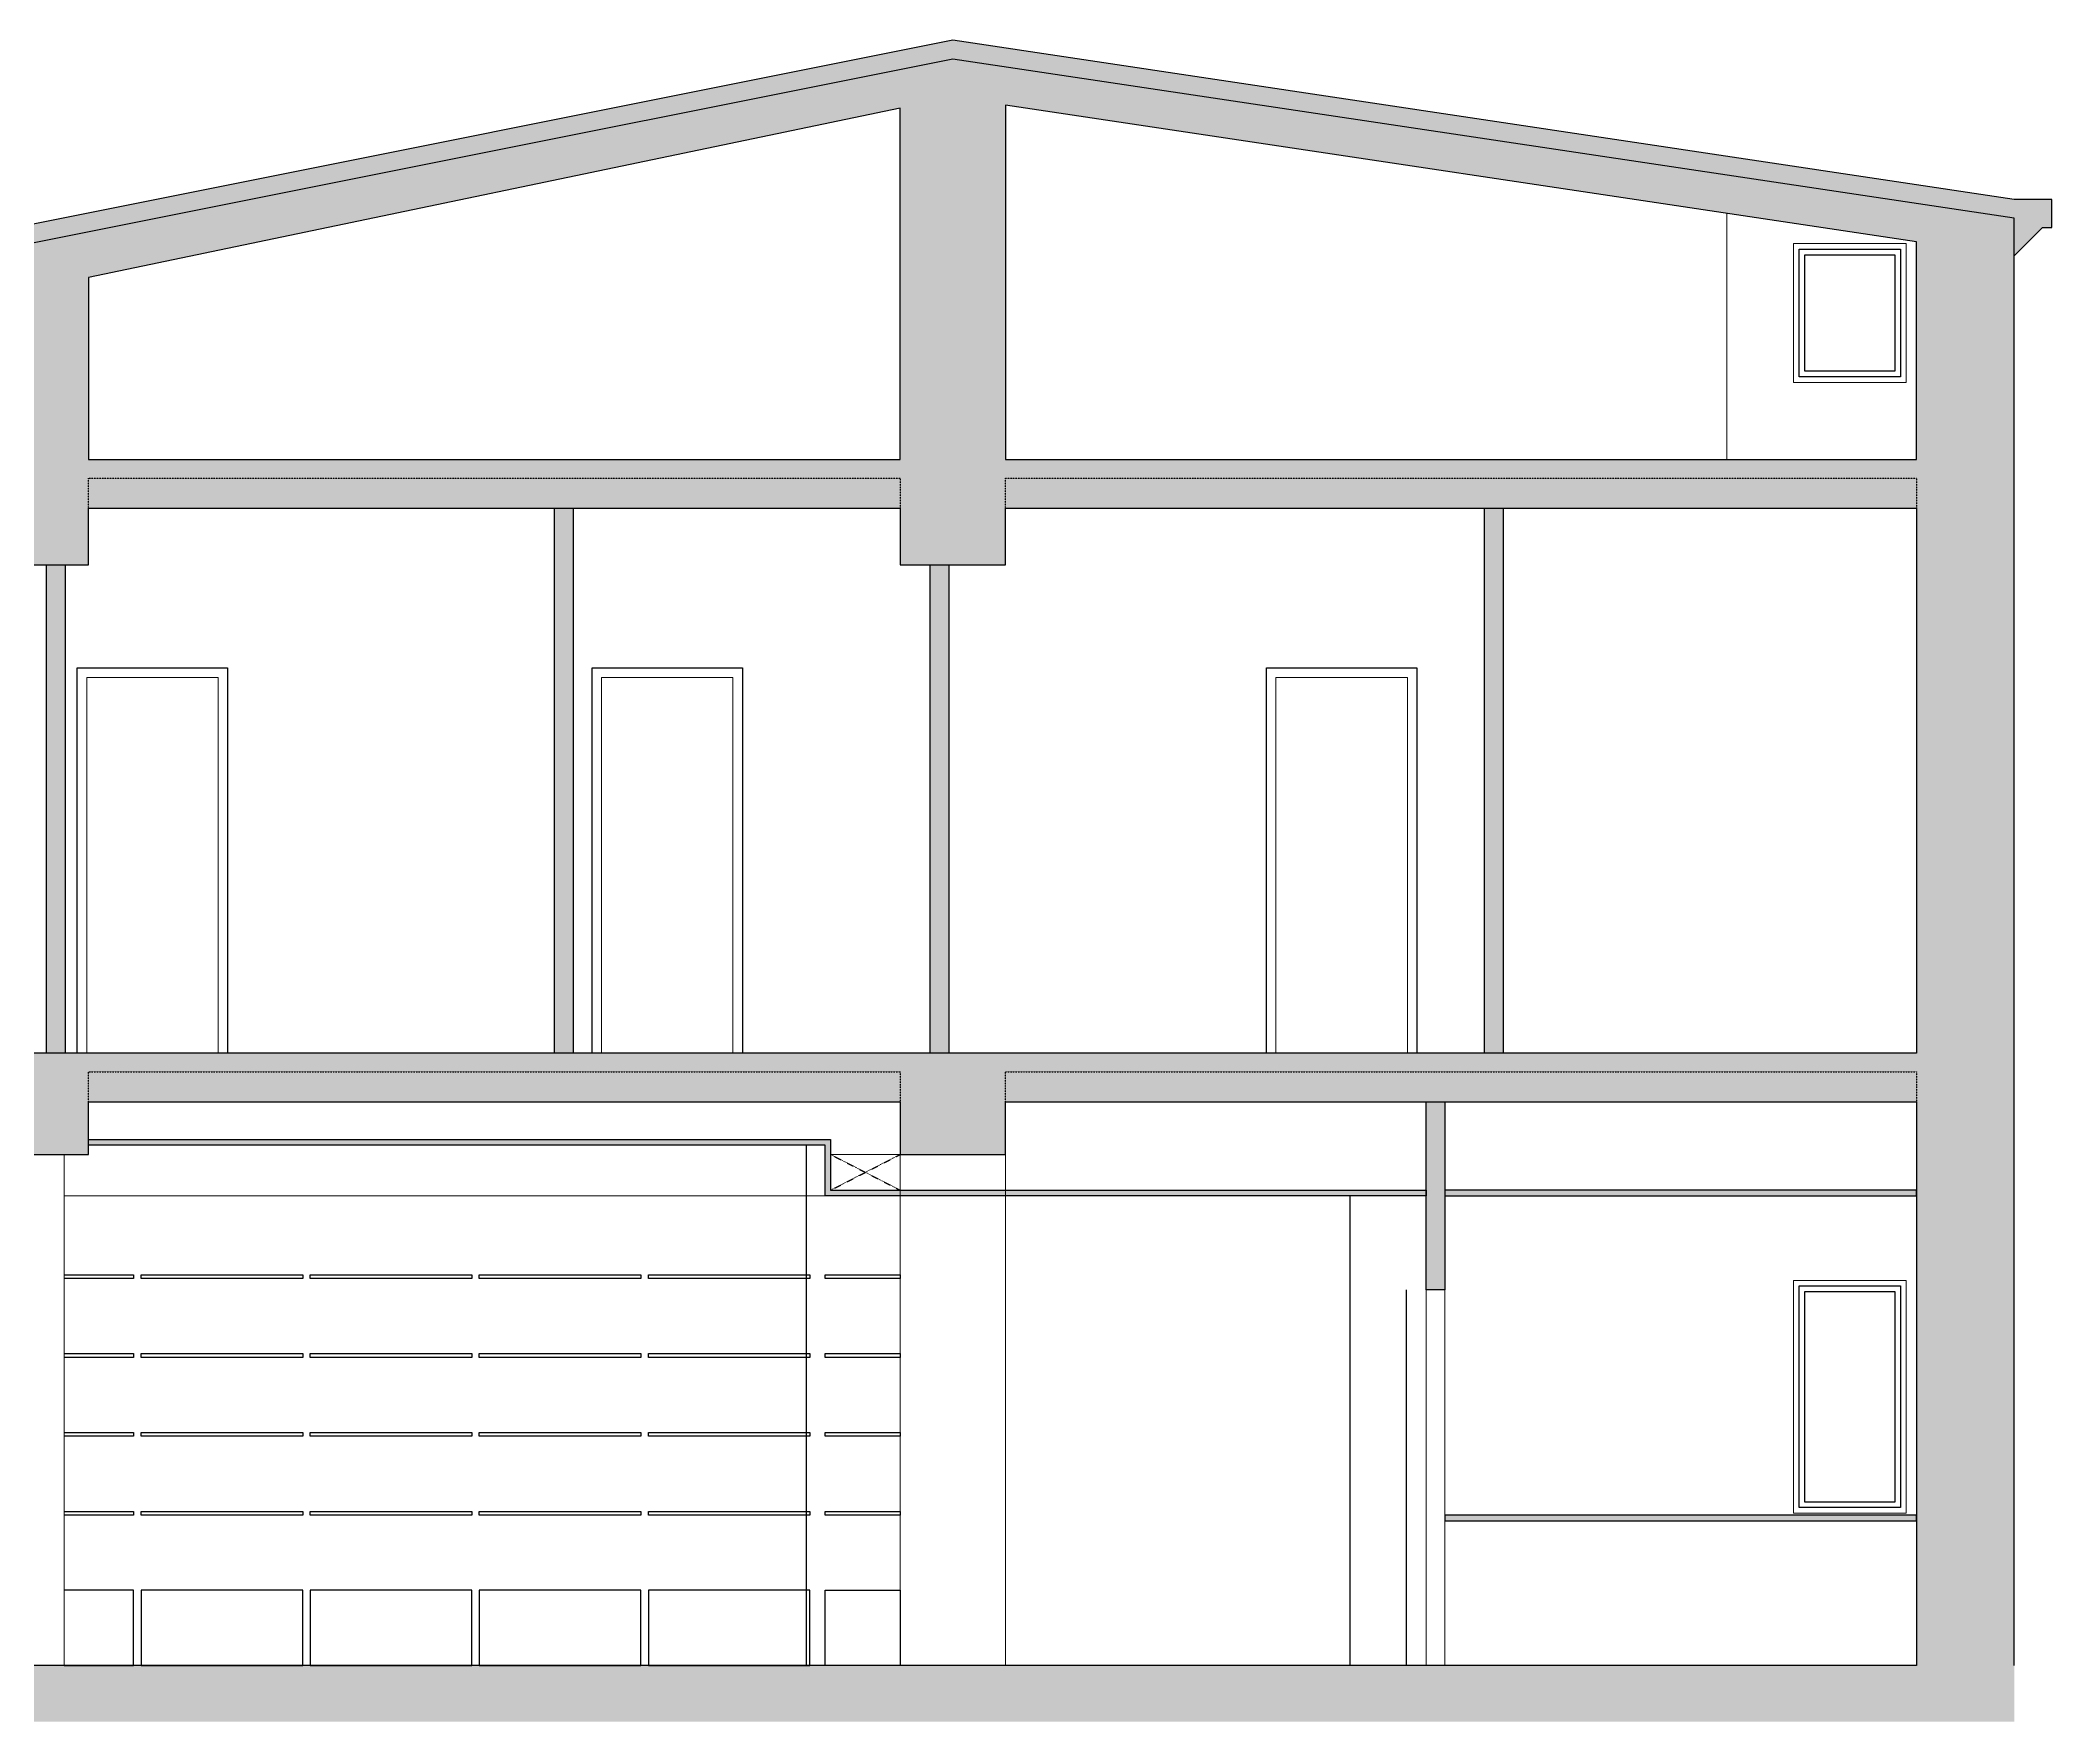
# Model space of a CAD drawing. Extents: x -50 to 69572, y -29139 to 50177.
# Drawn here: x 34148 to 44855, y 12007 to 20959 of the extents above; entities that cross this region are included whole.
import ezdxf

# ---------------------------------------------------------------- set-up
doc = ezdxf.new("R2010")
doc.units = 0
doc.header["$PDMODE"] = 1
doc.linetypes.add('ACAD_ISO03W100', pattern=[30, 12, -18])
doc.layers.get('DEFPOINTS').update_dxf_attribs({"color": 20})
for name, color, linetype in [('COTES', 123, 'Continuous'), ('DISCONTINUA', 52, 'ACAD_ISO03W100'), ('DIVISÒRIES', 5, 'Continuous'), ('FUSTERIES', 144, 'Continuous'), ('H SECCIÓ', 253, 'Continuous'), ('MOBILIARI', 30, 'Continuous'), ('PARETS', 6, 'Continuous')]:
    doc.layers.add(name, color=color, linetype=linetype)
doc.layers.add('H MOBILIARI', color=7, linetype='Continuous', true_color=0xffffff)
doc.layers.add('PROJECCIÓ', color=52, linetype='Continuous', lineweight=13)
doc.styles.add('ARIAL', font='')
doc.styles.get('ARIAL').set_extended_font_data('Century Gothic')
doc.dimstyles.new('Cotes Arnau', dxfattribs={"dimtxt": 0.1, "dimasz": 0.05, "dimexe": 0.05, "dimexo": 0.35, "dimgap": 0.04, "dimtad": 1, "dimlfac": 100, "dimrnd": 0.5, "dimtxsty": 'ARIAL', "dimblk1": 'Punta Cota', "dimblk2": 'Punta Cota Final', "dimsah": 1, "dimcen": 0, "dimse1": 1, "dimse2": 1, "dimadec": 0, "dimazin": 0, "dimtfac": 0.07, "dimtix": 1, "dimtmove": 0, "dimatfit": 2, "dimldrblk": 'NONE', "dimfxl": 0.05, "dimtolj": 1, "dimtzin": 0, "dimarcsym": 0})

# ---------------------------------------------------------------- blocks, each defined once
blk = doc.blocks.new('*U110')
at = {"layer": 'H MOBILIARI', "transparency": 33554687}
h = blk.add_hatch(color=256, dxfattribs=at)
h.dxf.hatch_style = 1
h.paths.add_polyline_path([(0, 0), (2.51, 0), (2.51, 0.03), (0, 0.03)])
blk.add_lwpolyline([(0, 0), (2.51, 0), (2.51, 0.03), (0, 0.03)], close=True)
blk = doc.blocks.new('Esta')
at = {"layer": 'MOBILIARI'}
for points in [[(0.43, 2.06), (-0.43, 2.06), (-0.43, 2.08), (0.43, 2.08)], [(0.43, 1.64), (-0.43, 1.64), (-0.43, 1.66), (0.43, 1.66)], [(0.43, 1.22), (-0.43, 1.22), (-0.43, 1.24), (0.43, 1.24)], [(0.43, 0.8), (-0.43, 0.8), (-0.43, 0.82), (0.43, 0.82)], [(0.43, 0.4), (-0.43, 0.4), (-0.43, 0), (0.43, 0)]]:
    blk.add_lwpolyline(points, close=True, dxfattribs=at)
blk = doc.blocks.new('Punta Cota')
blk.add_line((0, -1), (0, 1))
blk = doc.blocks.new('Punta Cota Final')
blk.add_line((0, 1), (0, -1))
blk = doc.blocks.new('*D121')
at = {"layer": 'COTES', "color": 0, "lineweight": -2, "transparency": 16777216}
blk.add_line((41418, 14307), (41418, 12307), dxfattribs=at)
at = {"layer": 'DEFPOINTS', "color": 0, "transparency": 16777216}
for p in [(41418, 14307), (41418, 12307), (41474, 12307)]:
    blk.add_point(p, dxfattribs=at)
at = {"layer": 'COTES', "color": 0, "lineweight": -2, "transparency": 16777216, "xscale": 0.05, "yscale": 0.05, "zscale": 0.05}
for name, p, rotation in [('Punta Cota', (41418, 14307), 90), ('Punta Cota Final', (41418, 12307), 270)]:
    blk.add_blockref(name, p, dxfattribs=dict(at, rotation=rotation))
at = {"layer": 'COTES', "color": 0, "transparency": 16777216, "insert": (41418, 13307), "char_height": 0.1, "attachment_point": 5, "rotation": 90, "style": 'ARIAL'}
blk.add_mtext('\\A1;200000', dxfattribs=at)
blk = doc.blocks.new('_None')
blk = doc.blocks.new('*D122')
at = {"layer": 'COTES', "color": 0, "lineweight": -2, "transparency": 16777216}
blk.add_line((41118, 14807), (41118, 12307), dxfattribs=at)
at = {"layer": 'DEFPOINTS', "color": 0, "transparency": 16777216}
for p in [(41118, 14807), (41118, 12307), (41174, 12307)]:
    blk.add_point(p, dxfattribs=at)
at = {"layer": 'COTES', "color": 0, "lineweight": -2, "transparency": 16777216, "xscale": 0.05, "yscale": 0.05, "zscale": 0.05}
for name, p, rotation in [('Punta Cota', (41118, 14807), 90), ('Punta Cota Final', (41118, 12307), 270)]:
    blk.add_blockref(name, p, dxfattribs=dict(at, rotation=rotation))
at = {"layer": 'COTES', "color": 0, "transparency": 16777216, "insert": (41118, 13557), "char_height": 0.1, "attachment_point": 5, "rotation": 90, "style": 'ARIAL'}
blk.add_mtext('\\A1;250000', dxfattribs=at)
blk = doc.blocks.new('*D123')
at = {"layer": 'COTES', "color": 0, "lineweight": -2, "transparency": 16777216}
blk.add_line((38225, 15077), (38225, 12307), dxfattribs=at)
at = {"layer": 'DEFPOINTS', "color": 0, "transparency": 16777216}
for p in [(38225, 15077), (38225, 12307), (38281, 12307)]:
    blk.add_point(p, dxfattribs=at)
at = {"layer": 'COTES', "color": 0, "lineweight": -2, "transparency": 16777216, "xscale": 0.05, "yscale": 0.05, "zscale": 0.05}
for name, p, rotation in [('Punta Cota', (38225, 15077), 90), ('Punta Cota Final', (38225, 12307), 270)]:
    blk.add_blockref(name, p, dxfattribs=dict(at, rotation=rotation))
at = {"layer": 'COTES', "color": 0, "transparency": 16777216, "insert": (38225, 13692), "char_height": 0.1, "attachment_point": 5, "rotation": 90, "style": 'ARIAL'}
blk.add_mtext('\\A1;277000', dxfattribs=at)

msp = doc.modelspace()

# ---------------------------------------------------------------- hatches: boundary and pattern name
at = {"layer": 'H SECCIÓ', "true_color": 0xd6d6d6, "transparency": 33554687}
h = msp.add_hatch(color=254, dxfattribs=at)
h.dxf.hatch_style = 1
h.paths.add_polyline_path([(44654.8104, 20111.33774), (39004.8104, 20958.6691), (29194.8104, 18996.6691), (28744.8104, 18996.6691), (28744.8104, 18846.6691), (28794.8104, 18846.6691), (28944.8104, 18696.6691), (28944.8104, 18646.6691), (28994.8104, 18646.6691), (29144.8104, 18496.6691), (29144.8104, 18446.6691), (29194.8104, 18446.6691), (29194.8104, 18896.6691), (39004.8104, 20858.6691), (44654.8104, 20011.33774), (44654.8104, 19811.33774), (44804.8104, 19961.33774), (44854.8104, 19961.33774), (44854.8104, 20111.33774)])
h.paths.add_polyline_path([(34280.18066, 18166.6691), (34280.18066, 15566.6691), (34180.22924, 15566.6691), (34180.22924, 18166.6691)])
h.paths.add_polyline_path([(36984.76745, 18466.6691), (36984.76745, 15566.6691), (36884.81602, 15566.6691), (36884.81602, 18466.6691)])
h.paths.add_polyline_path([(38984.76182, 18166.6691), (38984.76182, 15566.6691), (38884.8104, 15566.6691), (38884.8104, 18166.6691)])
h.paths.add_polyline_path([(41934.76182, 18466.6691), (41934.76182, 15566.6691), (41834.8104, 15566.6691), (41834.8104, 18466.6691)])
at = {"layer": 'H SECCIÓ', "true_color": 0xb0b0b0, "transparency": 33554687}
h = msp.add_hatch(color=253, dxfattribs=at)
h.dxf.hatch_style = 1
h.paths.add_polyline_path([(44134.35521, 18726.6691), (39284.8104, 18726.6691), (39284.8104, 20613.32256), (44134.35521, 19886.03559)], flags=16)
h.paths.add_polyline_path([(38724.8104, 18726.6691), (34404.8104, 18726.6691), (34404.8104, 19694.95685), (38724.8104, 20596.72793)], flags=16)
h.paths.add_polyline_path([(44134.35521, 15466.6691), (39284.8104, 15466.6691), (39284.8104, 15306.6691), (44134.35521, 15306.6691)], flags=17)
h.paths.add_polyline_path([(38724.8104, 15466.6691), (34404.8104, 15466.6691), (34404.8104, 15306.6691), (38724.8104, 15306.6691)], flags=17)
h.paths.add_polyline_path([(33984.8104, 15466.6691), (31414.8104, 15466.6691), (31414.8104, 15306.6691), (33984.8104, 15306.6691)], flags=17)
h.paths.add_polyline_path([(31114.8104, 15466.6691), (29714.8104, 15466.6691), (29714.8104, 15306.6691), (31114.8104, 15306.6691)], flags=17)
h.paths.add_polyline_path([(33984.8104, 18626.6691), (31414.8104, 18626.6691), (31414.8104, 18466.6691), (33984.8104, 18466.6691)], flags=17)
h.paths.add_polyline_path([(31114.8104, 18626.6691), (29714.8104, 18626.6691), (29714.8104, 18466.6691), (31114.8104, 18466.6691)], flags=17)
h.paths.add_polyline_path([(38724.8104, 18626.6691), (34404.8104, 18626.6691), (34404.8104, 18466.6691), (38724.8104, 18466.6691)], flags=17)
h.paths.add_polyline_path([(44134.35521, 18626.6691), (39284.8104, 18626.6691), (39284.8104, 18466.6691), (44134.35521, 18466.6691)], flags=17)
h.paths.add_polyline_path([(33984.8104, 19607.51372), (33984.8104, 18726.6691), (29714.8104, 18726.6691), (29714.8104, 18756.00268)], flags=16)
edge = h.paths.add_edge_path()
edge.add_line((44654.8104, 20011.33774), (39004.8104, 20858.6691))
edge.add_line((39004.8104, 20858.6691), (29194.8104, 18896.6691))
edge.add_line((29194.8104, 18896.6691), (29194.8104, 17666.6691))
edge.add_line((29194.8104, 17666.6691), (29444.8104, 17666.6691))
edge.add_line((29444.8104, 17666.6691), (29714.8104, 17966.6691))
edge.add_line((29714.8104, 17966.6691), (29714.8104, 18466.6691))
edge.add_line((29714.8104, 18466.6691), (29714.8104, 18626.6691))
edge.add_line((29714.8104, 18626.6691), (31114.8104, 18626.6691))
edge.add_line((31114.8104, 18626.6691), (31114.8104, 18466.6691))
edge.add_line((31114.8104, 18466.6691), (31414.8104, 18466.6691))
edge.add_line((31414.8104, 18466.6691), (31414.8104, 18626.6691))
edge.add_line((31414.8104, 18626.6691), (33984.8104, 18626.6691))
edge.add_line((33984.8104, 18626.6691), (33984.8104, 18466.6691))
edge.add_line((33984.8104, 18466.6691), (33984.8104, 18166.6691))
edge.add_line((33984.8104, 18166.6691), (34404.8104, 18166.6691))
edge.add_line((34404.8104, 18166.6691), (34404.8104, 18466.6691))
edge.add_line((34404.8104, 18466.6691), (34404.8104, 18626.6691))
edge.add_line((34404.8104, 18626.6691), (38724.8104, 18626.6691))
edge.add_line((38724.8104, 18626.6691), (38724.8104, 18466.6691))
edge.add_line((38724.8104, 18466.6691), (38724.8104, 18166.6691))
edge.add_line((38724.8104, 18166.6691), (39284.8104, 18166.6691))
edge.add_line((39284.8104, 18166.6691), (39284.8104, 18466.6691))
edge.add_line((39284.8104, 18466.6691), (39284.8104, 18626.6691))
edge.add_line((39284.8104, 18626.6691), (44134.35521, 18626.6691))
edge.add_line((44134.35521, 18626.6691), (44134.35521, 18466.6691))
edge.add_line((44134.35521, 18466.6691), (44134.35521, 15566.6691))
edge.add_line((44134.35521, 15566.6691), (28794.8104, 15566.6691))
edge.add_line((28794.8104, 15566.6691), (28794.8104, 15496.6691))
edge.add_line((28794.8104, 15496.6691), (28844.8104, 15496.6691))
edge.add_arc((28914.8104, 15496.6691), 70, 180, 270)
edge.add_line((28914.8104, 15426.6691), (29194.8104, 15426.6691))
edge.add_line((29194.8104, 15426.6691), (29194.8104, 14986.6691))
edge.add_line((29194.8104, 14986.6691), (29444.8104, 14986.6691))
edge.add_line((29444.8104, 14986.6691), (29444.8104, 15186.6691))
edge.add_line((29444.8104, 15186.6691), (29444.8104, 15236.6691))
edge.add_line((29444.8104, 15236.6691), (29714.8104, 15236.6691))
edge.add_line((29714.8104, 15236.6691), (29714.8104, 15306.6691))
edge.add_line((29714.8104, 15306.6691), (29714.8104, 15466.6691))
edge.add_line((29714.8104, 15466.6691), (31114.8104, 15466.6691))
edge.add_line((31114.8104, 15466.6691), (31114.8104, 15306.6691))
edge.add_line((31114.8104, 15306.6691), (31114.8104, 15026.6691))
edge.add_line((31114.8104, 15026.6691), (31414.8104, 15026.6691))
edge.add_line((31414.8104, 15026.6691), (31414.8104, 15306.6691))
edge.add_line((31414.8104, 15306.6691), (31414.8104, 15466.6691))
edge.add_line((31414.8104, 15466.6691), (33984.8104, 15466.6691))
edge.add_line((33984.8104, 15466.6691), (33984.8104, 15306.6691))
edge.add_line((33984.8104, 15306.6691), (33984.8104, 15026.6691))
edge.add_line((33984.8104, 15026.6691), (34404.8104, 15026.6691))
edge.add_line((34404.8104, 15026.6691), (34404.8104, 15306.6691))
edge.add_line((34404.8104, 15306.6691), (34404.8104, 15466.6691))
edge.add_line((34404.8104, 15466.6691), (38724.8104, 15466.6691))
edge.add_line((38724.8104, 15466.6691), (38724.8104, 15306.6691))
edge.add_line((38724.8104, 15306.6691), (38724.8104, 15026.6691))
edge.add_line((38724.8104, 15026.6691), (39284.8104, 15026.6691))
edge.add_line((39284.8104, 15026.6691), (39284.8104, 15306.6691))
edge.add_line((39284.8104, 15306.6691), (39284.8104, 15466.6691))
edge.add_line((39284.8104, 15466.6691), (44134.35521, 15466.6691))
edge.add_line((44134.35521, 15466.6691), (44134.35521, 15306.6691))
edge.add_line((44134.35521, 15306.6691), (44134.35521, 12306.6691))
edge.add_line((44134.35521, 12306.6691), (29444.8104, 12306.6691))
edge.add_line((29444.8104, 12306.6691), (29194.8104, 12306.6691))
edge.add_line((29194.8104, 12306.6691), (28194.8104, 12306.6691))
edge.add_line((28194.8104, 12306.6691), (28194.8104, 12006.6691))
edge.add_line((28194.8104, 12006.6691), (44654.8104, 12006.6691))
edge.add_line((44654.8104, 12006.6691), (44654.8104, 12306.6691))
edge.add_line((44654.8104, 12306.6691), (44654.8104, 20011.33774))
at = {"layer": 'H SECCIÓ', "true_color": 0xd6d6d6, "transparency": 33554687}
h = msp.add_hatch(color=254, dxfattribs=at)
h.dxf.hatch_style = 1
h.paths.add_polyline_path([(41524.35521, 14836.6691), (41524.35521, 14806.6691), (38324.8104, 14806.6691), (38324.8104, 15076.6691), (34404.8104, 15076.6691), (34404.8104, 15106.6691), (38354.8104, 15106.6691), (38354.8104, 14836.6691)])
h.paths.add_polyline_path([(41624.35521, 14806.6691), (44134.35521, 14806.6691), (44134.35521, 14836.6691), (41624.35521, 14836.6691)])
h.paths.add_polyline_path([(41524.35521, 15306.6691), (41624.35521, 15306.6691), (41624.35521, 14306.6691), (41524.35521, 14306.6691)])

# ---------------------------------------------------------------- linework, layer by layer
at = {"layer": 'DISCONTINUA', "ltscale": 0.005}
for points in [[(34404.8104, 18466.6691), (34404.8104, 18626.6691), (38724.8104, 18626.6691), (38724.8104, 18466.6691)], [(39284.8104, 18466.6691), (39284.8104, 18626.6691), (44134.35521, 18626.6691), (44134.35521, 18466.6691)], [(34404.8104, 15306.6691), (34404.8104, 15466.6691), (38724.8104, 15466.6691), (38724.8104, 15306.6691)], [(39284.8104, 15306.6691), (39284.8104, 15466.6691), (44134.35521, 15466.6691), (44134.35521, 15306.6691)], [(38354.8104, 14836.6691), (38724.8104, 15026.6691)], [(38354.8104, 15026.6691), (38724.8104, 14836.6691)]]:
    msp.add_lwpolyline(points, dxfattribs=at)
at = {"layer": 'DIVISÒRIES'}
msp.add_lwpolyline([(44654.8104, 19811.33774), (44804.8104, 19961.33774), (44854.8104, 19961.33774), (44854.8104, 20111.33774), (44654.8104, 20111.33774), (39004.8104, 20958.6691), (29194.8104, 18996.6691), (28744.8104, 18996.6691), (28744.8104, 18846.6691), (28794.8104, 18846.6691), (28944.8104, 18696.6691), (28944.8104, 18646.6691), (28994.8104, 18646.6691), (29144.8104, 18496.6691), (29144.8104, 18446.6691), (29194.8104, 18446.6691)], dxfattribs=at)
for points in [[(36984.76745, 18466.6691), (36984.76745, 15566.6691), (36884.81602, 15566.6691), (36884.81602, 18466.6691)], [(41934.76182, 18466.6691), (41934.76182, 15566.6691), (41834.8104, 15566.6691), (41834.8104, 18466.6691)], [(34280.18066, 18166.6691), (34280.18066, 15566.6691), (34180.22924, 15566.6691), (34180.22924, 18166.6691)], [(38984.76182, 18166.6691), (38984.76182, 15566.6691), (38884.8104, 15566.6691), (38884.8104, 18166.6691)], [(41524.35521, 15306.6691), (41624.35521, 15306.6691), (41624.35521, 14306.6691), (41524.35521, 14306.6691)], [(41524.35521, 14836.6691), (41524.35521, 14806.6691), (38324.8104, 14806.6691), (38324.8104, 15076.6691), (34404.8104, 15076.6691), (34404.8104, 15106.6691), (38354.8104, 15106.6691), (38354.8104, 14836.6691)], [(41624.35521, 14806.6691), (44134.35521, 14806.6691), (44134.35521, 14836.6691), (41624.35521, 14836.6691)]]:
    msp.add_lwpolyline(points, close=True, dxfattribs=at)
at = {"layer": 'FUSTERIES'}
for points in [[(43509.8104, 19846.6691), (44049.8104, 19846.6691), (44049.8104, 19166.6691), (43509.8104, 19166.6691)], [(43539.8104, 19816.6691), (44019.8104, 19816.6691), (44019.8104, 19196.6691), (43539.8104, 19196.6691)], [(43509.8104, 14326.6691), (44049.8104, 14326.6691), (44049.8104, 13146.6691), (43509.8104, 13146.6691)], [(43539.8104, 14296.6691), (44019.8104, 14296.6691), (44019.8104, 13176.6691), (43539.8104, 13176.6691)]]:
    msp.add_lwpolyline(points, close=True, dxfattribs=at)
for points in [[(34344.82165, 15566.6691), (34344.82165, 17616.6691), (35144.82165, 17616.6691), (35144.82165, 15566.6691)], [(37084.79542, 15566.6691), (37084.79542, 17616.6691), (37884.79542, 17616.6691), (37884.79542, 15566.6691)], [(40675.33023, 15566.6691), (40675.33023, 17616.6691), (41475.33023, 17616.6691), (41475.33023, 15566.6691)]]:
    msp.add_lwpolyline(points, dxfattribs=at)
at = {"layer": 'MOBILIARI'}
for points in [[(34274.8104, 14386.6691), (34644.8104, 14386.6691), (34644.8104, 14366.6691), (34274.8104, 14366.6691)], [(34274.8104, 13966.6691), (34644.8104, 13966.6691), (34644.8104, 13946.6691), (34274.8104, 13946.6691)], [(34274.8104, 13546.6691), (34644.8104, 13546.6691), (34644.8104, 13526.6691), (34274.8104, 13526.6691)], [(34274.8104, 13126.6691), (34644.8104, 13126.6691), (34644.8104, 13106.6691), (34274.8104, 13106.6691)], [(34274.8104, 12306.6691), (34644.8104, 12306.6691), (34644.8104, 12706.6691), (34274.8104, 12706.6691)]]:
    msp.add_lwpolyline(points, dxfattribs=at)
for points in [[(38724.8104, 14366.6691), (38324.8104, 14366.6691), (38324.8104, 14386.6691), (38724.8104, 14386.6691)], [(38724.8104, 13946.6691), (38324.8104, 13946.6691), (38324.8104, 13966.6691), (38724.8104, 13966.6691)], [(38724.8104, 13526.6691), (38324.8104, 13526.6691), (38324.8104, 13546.6691), (38724.8104, 13546.6691)], [(38724.8104, 13106.6691), (38324.8104, 13106.6691), (38324.8104, 13126.6691), (38724.8104, 13126.6691)], [(38324.8104, 12306.6691), (38324.8104, 12706.6691), (38724.8104, 12706.6691), (38724.8104, 12306.6691)]]:
    msp.add_lwpolyline(points, close=True, dxfattribs=at)
at = {"layer": 'PARETS'}
for points in [[(44654.8104, 12306.6691), (44654.8104, 20011.33774), (39004.8104, 20858.6691), (29194.8104, 18896.6691)], [(33984.8104, 18166.6691), (34404.8104, 18166.6691), (34404.8104, 18466.6691), (38724.8104, 18466.6691), (38724.8104, 18166.6691), (39284.8104, 18166.6691), (39284.8104, 18466.6691), (44134.35521, 18466.6691), (44134.35521, 15566.6691), (28794.8104, 15566.6691)], [(33984.8104, 15026.6691), (34404.8104, 15026.6691), (34404.8104, 15306.6691), (38724.8104, 15306.6691), (38724.8104, 15026.6691), (39284.8104, 15026.6691), (39284.8104, 15306.6691), (44134.35521, 15306.6691), (44134.35521, 12306.6691), (29444.8104, 12306.6691)]]:
    msp.add_lwpolyline(points, dxfattribs=at)
for points in [[(34404.8104, 18726.6691), (38724.8104, 18726.6691), (38724.8104, 20596.72793), (34404.8104, 19694.95685)], [(39284.8104, 20613.32256), (39284.8104, 18726.6691), (44134.35521, 18726.6691), (44134.35521, 19886.03559)]]:
    msp.add_lwpolyline(points, close=True, dxfattribs=at)
at = {"layer": 'PROJECCIÓ'}
for points in [[(43124.35521, 18726.6691), (43124.35521, 20037.50544)], [(34394.82165, 15566.6691), (34394.82165, 17566.6691), (35094.82165, 17566.6691), (35094.82165, 15566.6691)], [(37134.79542, 15566.6691), (37134.79542, 17566.6691), (37834.79542, 17566.6691), (37834.79542, 15566.6691)], [(40725.33023, 15566.6691), (40725.33023, 17566.6691), (41425.33023, 17566.6691), (41425.33023, 15566.6691)], [(34274.8104, 12306.6691), (34274.8104, 15026.6691)], [(38724.8104, 15026.6691), (38724.8104, 12306.6691)], [(39284.8104, 15026.6691), (39284.8104, 12306.6691)], [(34274.8104, 14806.6691), (38324.8104, 14806.6691)], [(41524.35521, 14306.6691), (41524.35521, 12306.6691)], [(41624.35521, 14306.6691), (41624.35521, 12306.6691)]]:
    msp.add_lwpolyline(points, dxfattribs=at)
for points in [[(43479.8104, 19876.6691), (44079.8104, 19876.6691), (44079.8104, 19136.6691), (43479.8104, 19136.6691)], [(38354.8104, 14836.6691), (38724.8104, 14836.6691), (38724.8104, 15026.6691), (38354.8104, 15026.6691)], [(43479.8104, 14356.6691), (44079.8104, 14356.6691), (44079.8104, 13116.6691), (43479.8104, 13116.6691)]]:
    msp.add_lwpolyline(points, close=True, dxfattribs=at)

# ---------------------------------------------------------------- block references
at = {"xscale": 1000, "yscale": 1000, "zscale": 1000}
for p in [(35114.8104, 12306.6691), (36014.8104, 12306.6691), (36914.8104, 12306.6691), (37814.8104, 12306.6691)]:
    msp.add_blockref('Esta', p, dxfattribs=at)
at = {"layer": 'MOBILIARI', "xscale": 1000, "yscale": 1000, "zscale": 1000, "rotation": 180}
msp.add_blockref('*U110', (44134.35521, 13106.6691), dxfattribs=at)

# ---------------------------------------------------------------- dimensions: what is measured, and where the dimension line sits
at = {"layer": 'COTES'}
for base, p1, p2, picture, middle in [((38224.8104, 12306.6691), (38224.8104, 15076.6691), (38281.01437, 12306.6691), '*D123', (38224.71789, 13691.6691)), ((41118.15124, 12306.6691), (41118.15124, 14806.6691), (41174.35521, 12306.6691), '*D122', (41118.05873, 13556.6691)), ((41418.15124, 12306.6691), (41418.15124, 14306.6691), (41474.35521, 12306.6691), '*D121', (41418.05873, 13306.6691))]:
    dim = msp.add_linear_dim(base=base, p1=p1, p2=p2, angle=270, dimstyle='Cotes Arnau', dxfattribs=at)
    dim.commit()
    dim.dimension.update_dxf_attribs({"geometry": picture, "text_midpoint": middle})

doc.saveas('drawing.dxf')
